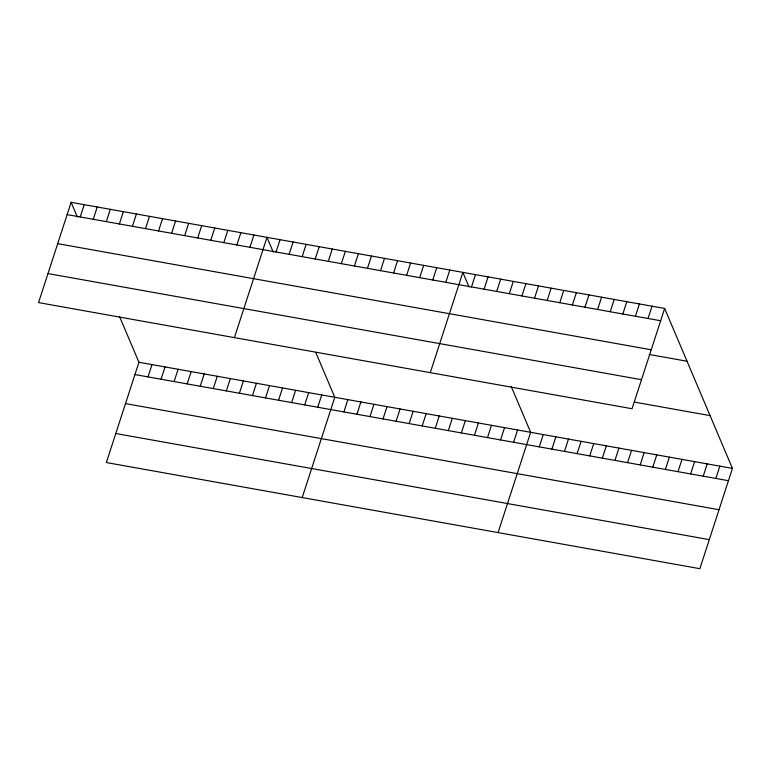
<?xml version="1.0" encoding="UTF-8"?>
<svg xmlns="http://www.w3.org/2000/svg" width="771" height="771" viewBox="0 0 771 771"><rect width="100%" height="100%" fill="white"/><g stroke="black" fill="none" stroke-linecap="round" stroke-linejoin="round"><path stroke-width="1.16" d="M71.134 202.32L38.55 302.598L632.066 408.736L664.65 308.458L71.134 202.32L77.351 216.988M80.194 216.959L84.193 204.662M93.252 219.292L97.252 206.994M106.311 221.624L110.301 209.326M119.37 223.956L123.36 211.659M132.419 226.298L136.419 214.001M145.478 228.63L149.478 216.333M158.537 230.963L162.536 218.665M171.596 233.305L175.595 221.007M119.457 316.332L138.934 362.264L106.35 462.542L699.866 568.68L732.45 468.402L664.65 308.458M184.654 235.637L188.644 223.339M147.993 376.903L151.993 364.606M197.713 237.969L201.703 225.672M161.052 379.236L165.042 366.938M210.772 240.301L214.762 228.004M174.111 381.568L178.101 369.27M223.821 242.643L227.821 230.346M187.16 383.9L191.16 371.603M236.88 244.976L240.88 232.678M200.219 386.242L204.219 373.945M249.939 247.308L253.938 235.01M213.278 388.574L217.277 376.277M234.413 337.621L266.997 237.343L273.204 252.011M226.337 390.907L230.336 378.609M276.057 251.982L280.046 239.685M239.395 393.249L243.395 380.941M289.115 254.314L293.105 242.017M252.454 395.581L256.444 383.283M302.174 256.647L306.164 244.349M265.513 397.913L269.503 385.616M315.223 258.989L319.223 246.691M278.562 400.245L282.562 387.948M328.282 261.321L332.282 249.023M291.621 402.587L295.621 390.29M341.341 263.653L345.341 251.356M304.68 404.92L308.679 392.622M354.4 265.985L358.399 253.688M317.739 407.252L321.738 394.954M367.459 268.327L371.449 256.03M302.213 497.565L334.787 397.287L315.734 352.328M380.517 270.66L384.507 258.362M343.856 411.926L347.846 399.629M393.576 272.992L397.566 260.694M356.915 414.258L360.905 401.961M406.625 275.324L410.625 263.027M369.964 416.591L373.964 404.293M419.684 277.666L423.684 265.369M383.023 418.932L387.023 406.625M432.743 279.998L436.743 267.701M396.082 421.265L400.082 408.967M445.802 282.331L449.801 270.033M409.141 423.597L413.14 411.3M430.276 372.653L462.851 272.375L469.067 287.034M422.2 425.929L426.19 413.632M471.476 286.928L475.466 274.63M435.258 428.271L439.248 415.974M484.082 289.183L488.082 276.885M448.317 430.603L452.307 418.306M496.697 291.438L500.687 279.141M461.366 432.936L465.366 420.638M509.313 293.693L513.303 281.396M474.425 435.268L478.425 422.971M521.919 295.948L525.918 283.651M487.484 437.61L491.484 425.313M534.534 298.204L538.524 285.906M500.543 439.942L504.542 427.645M547.15 300.459L551.14 288.161M513.602 442.275L517.592 429.977M559.756 302.714L563.755 290.416M498.076 532.588L530.65 432.309L511.183 386.377M572.371 304.969L576.361 292.672M539.266 446.872L543.266 434.565M584.987 307.224L588.977 294.927M551.882 449.127L555.881 436.82M597.592 309.479L601.592 297.182M564.497 451.382L568.487 439.075M610.208 311.735L614.198 299.437M577.103 453.637L581.103 441.33M622.823 313.99L626.813 301.692M589.719 455.892L593.718 443.585M635.429 316.245L639.429 303.947M602.334 458.147L606.324 445.85M648.045 318.5L652.035 306.203M614.94 460.403L618.94 448.105M627.555 462.658L631.555 450.36M640.171 464.913L644.161 452.616M652.777 467.168L656.776 454.871M665.392 469.423L669.392 457.126M678.008 471.679L681.998 459.381M690.614 473.934L694.613 461.636M703.229 476.189L707.229 463.891M715.845 478.444L719.835 466.147M67.135 214.617L660.66 320.755M57.7 243.655L651.225 349.783M649.192 354.467L687.028 361.233M47.985 273.57L641.501 379.698M634.398 402.086L710.072 415.617M138.934 362.264L732.45 468.402M134.935 374.561L728.45 480.699M125.5 403.599L719.025 509.727M115.785 433.514L709.301 539.642"/></g></svg>
